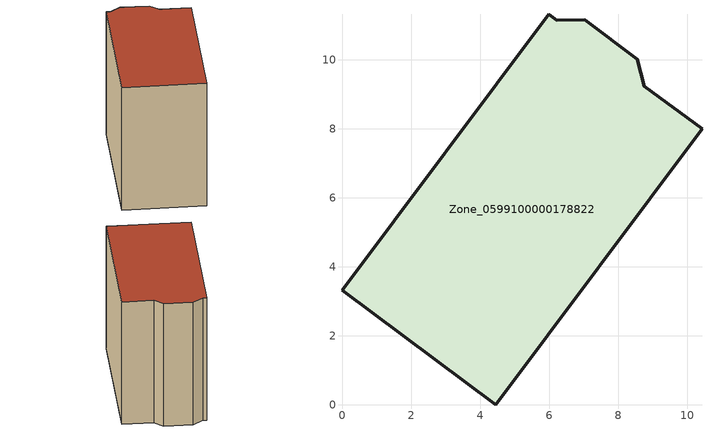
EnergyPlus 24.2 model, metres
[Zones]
Zone_0599100000178822
 floor ground (C_G): 8.55,10.01 8.75,9.24 10.42,8 4.44,0 0,3.32 5.98,11.32 6.21,11.15 7.03,11.16 z0
 wall outside (C_F): 0,3.32 4.44,0 10.42,8 8.75,9.24 8.55,10.01 7.03,11.16 6.21,11.15 5.98,11.32 0,3.32 z0:9.09
 roof outside (C_R): 7.03,11.16 6.21,11.15 5.98,11.32 0,3.32 4.44,0 10.42,8 8.75,9.24 8.55,10.01 z9.09
[BUILDING]
Pand.0599100000178822: North Axis=0; Terrain=City; Loads Convergence Tolerance Value=0.04; Temperature Convergence Tolerance Value=0.4; Solar Distribution=FullExterior; Maximum Number of Warmup Days=25; Minimum Number of Warmup Days=1
[Site:Location]
Rotterdam.The.Hague.AP_ZH_NLD Design_Conditions: Latitude=51.96; Longitude=4.45; Time Zone=1; Elevation=-4.5
[SITE:GROUNDTEMPERATURE:BUILDINGSURFACE]
18, 18, 18, 18, 18, 18, 18, 18, 18, 18, 18, 18
[MATERIAL] Thermal Absorptance=0.9; Solar Absorptance=0.7; Visible Absorptance=0.7
Name | Roughness | Thickness | Conductivity | Density | Specific Heat
G.TI.1946 | MediumSmooth | 0.15 | 1 | 540 | 1210
F.TI.1946 | Rough | 0.3 | 0.857143 | 1920 | 840
R.TI.1946 | MediumRough | 0.2 | 0.1 | 1500 | 1000
[CONSTRUCTION]
C_G: G.TI.1946
C_F: F.TI.1946
C_R: R.TI.1946
[ZONE]
Zone_0599100000178822: Type=1; Multiplier=1; Ceiling Height=Autocalculate; Volume=Autocalculate; Floor Area=autocalculate; Part of Total Floor Area=Yes
[ZONEINFILTRATION:DESIGNFLOWRATE]
Infil_Zone_0599100000178822: Zone or ZoneList or Space or SpaceList=Zone_0599100000178822; Schedule=AlwaysOn; Design Flow Rate Calculation Method=Flow/Area; Flow Rate per Floor Area=0.003; Constant Term Coefficient=1; Temperature Term Coefficient=0; Velocity Term Coefficient=0; Velocity Squared Term Coefficient=0
[HVACTEMPLATE:ZONE:IDEALLOADSAIRSYSTEM]
Zone_0599100000178822: Maximum Heating Supply Air Temperature=50; Minimum Cooling Supply Air Temperature=13; Maximum Heating Supply Air Humidity Ratio=0.0156; Minimum Cooling Supply Air Humidity Ratio=0.0077; Heating Limit=NoLimit; Cooling Limit=NoLimit; Dehumidification Control Type=ConstantSensibleHeatRatio; Cooling Sensible Heat Ratio=0.7; Dehumidification Setpoint=60; Humidification Control Type=None; Humidification Setpoint=30; Outdoor Air Method=None; Outdoor Air Flow Rate per Person=0.00944; Outdoor Air Flow Rate per Zone Floor Area=0; Outdoor Air Flow Rate per Zone=0; Demand Controlled Ventilation Type=None; Outdoor Air Economizer Type=NoEconomizer; Heat Recovery Type=None; Sensible Heat Recovery Effectiveness=0.7; Latent Heat Recovery Effectiveness=0.65
[ZONECONTROL:THERMOSTAT]
ThermostatControl_Zone_0599100000178822: Zone or ZoneList=Zone_0599100000178822; Control Type Schedule=DualSetpointControlType; Control 1=Thermostat_Zone_0599100000178822; Temperature Difference Between Cutout And Setpoint=0
[THERMOSTATSETPOINT:DUALSETPOINT]
Thermostat_Zone_0599100000178822: Heating Setpoint Temperature Schedule=HeatingSetpoint_Zone_0599100000178822; Cooling Setpoint Temperature Schedule=CoolingSetpoint_Zone_0599100000178822
[SCHEDULE:COMPACT]
HeatingSetpoint_Zone_0599100000178822: Through: 12/31, For: AllDays, Until: 24:00, 21
CoolingSetpoint_Zone_0599100000178822: Through: 12/31, For: AllDays, Until: 24:00, 24
DualSetpointControlType: Through: 12/31, For: AllDays, Until: 24:00, 4
AlwaysOn: Through: 12/31, For: AllDays, Until: 24:00, 1
